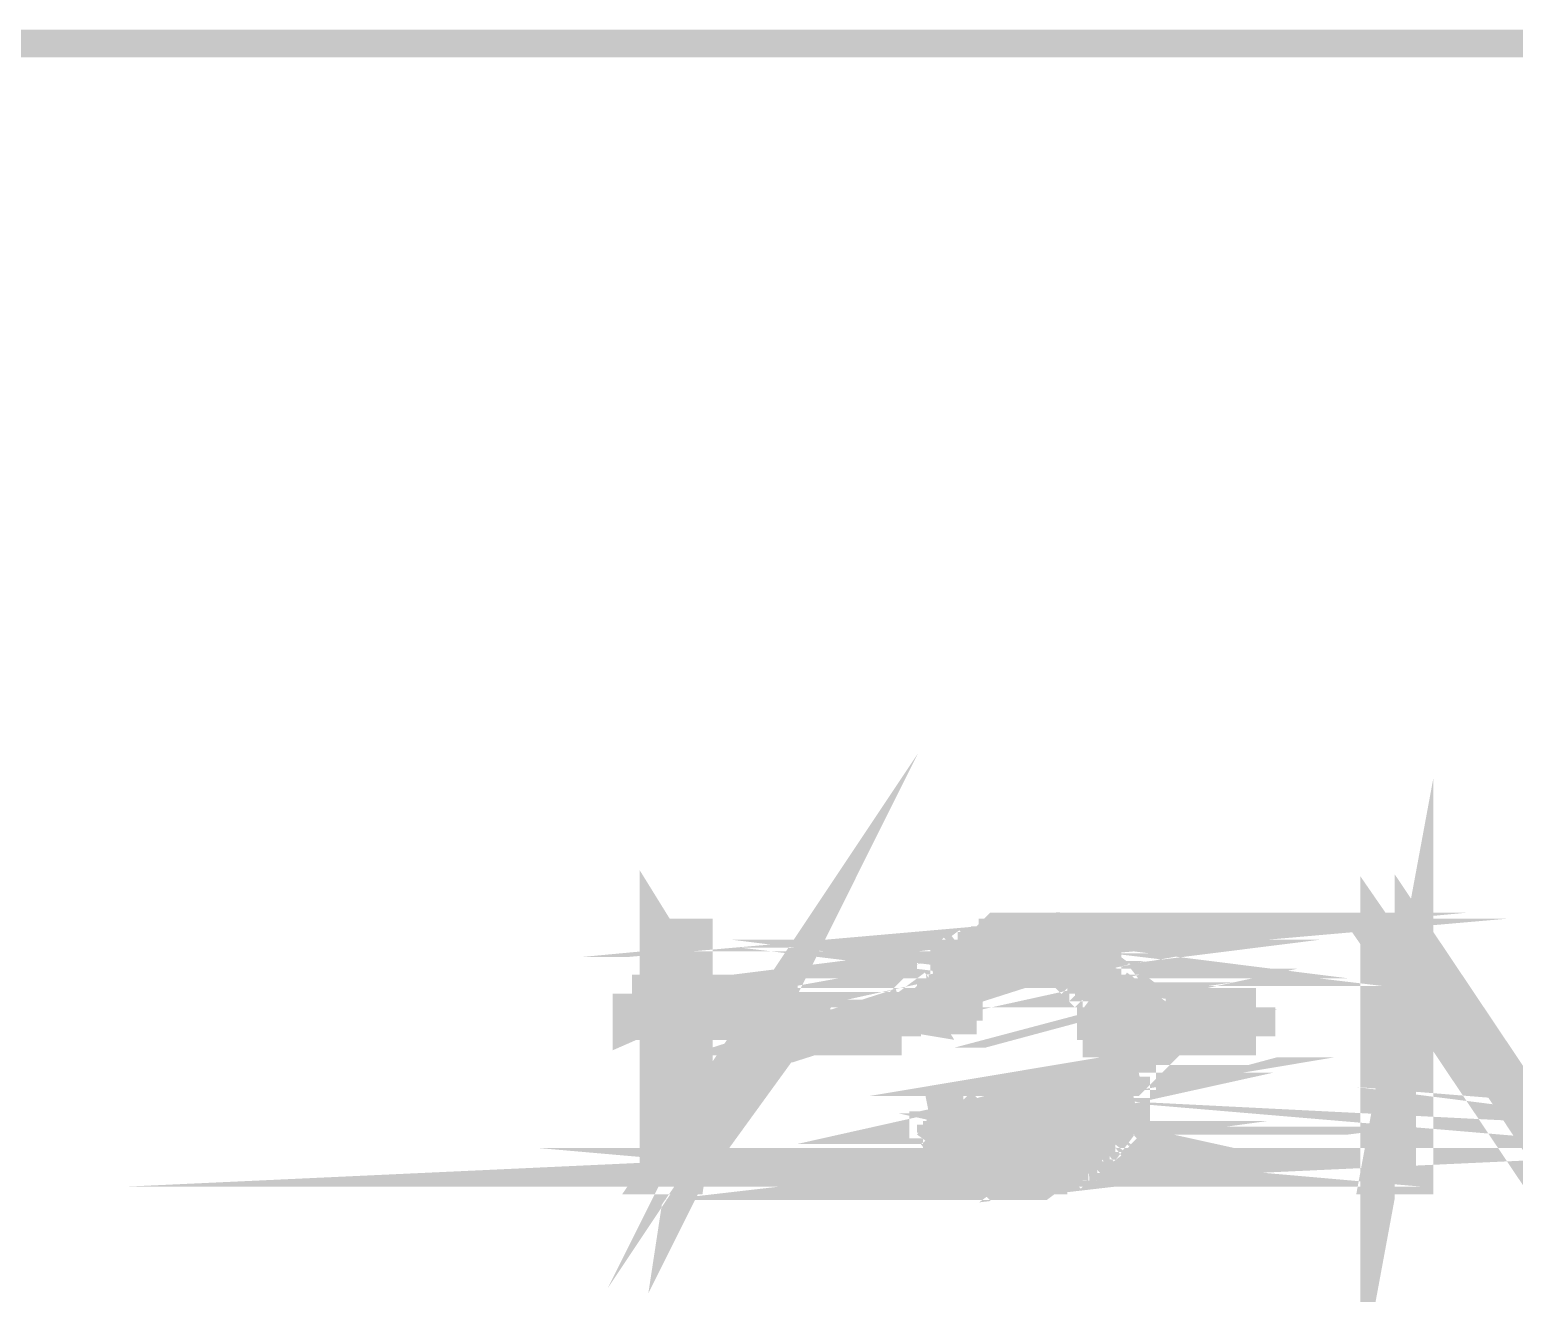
# Model space of a CAD drawing. Header units: inches. Extents: x -524 to 1067, y -71 to 1110.
# Drawn here: x 956.44 to 1006.05, y 617.95 to 660.16 of the extents above; entities that cross this region are included whole.
import ezdxf

# ---------------------------------------------------------------- set-up
doc = ezdxf.new("R2010")
doc.units = ezdxf.units.IN
doc.header["$MEASUREMENT"] = 0
doc.layers.add('H', color=7, linetype='Continuous')
doc.layers.add('P', color=7, linetype='Continuous')

msp = doc.modelspace()

# ---------------------------------------------------------------- hatches: boundary and pattern name
at = {"layer": 'H', "linetype": 'Continuous'}
for points in [[(977.4697489186924, 627.8919792448861), (977.4697489186924, 629.7606962434966), (978.6267475291602, 629.7606962434966), (978.6267475291602, 627.8919792448861), (977.4697489186924, 627.8919792448861)], [(987.7075441942832, 629.3117661832836), (987.8973357644543, 629.5672548354373), (988.1564742544961, 629.5672548354373), (991.1821898635744, 629.7606962434966), (991.3756312716334, 629.5672548354373), (991.8902584138291, 629.5672548354373), (991.8902584138291, 629.3117661832836), (992.0836998218883, 629.1183247752243), (987.4484057042414, 629.3117661832836), (987.7075441942832, 629.3117661832836)], [(988.6054043147092, 629.7606962434966), (988.864542804751, 630.0198347335383), (990.6675627213788, 630.0198347335383), (990.9230513735326, 629.7606962434966), (991.1821898635744, 629.7606962434966), (988.1564742544961, 629.5672548354373), (988.1564742544961, 629.7606962434966), (988.6054043147092, 629.7606962434966)], [(1002.770425157692, 621.906245108712), (1001.613426547224, 621.906245108712), (1001.613426547224, 629.7606962434966), (1002.770425157692, 629.7606962434966), (1002.770425157692, 621.906245108712)], [(1006.891092133144, 623.515823617281), (1006.891092133144, 621.906245108712), (1002.770425157692, 628.1511177349279), (1002.770425157692, 629.7606962434966), (1006.891092133144, 623.515823617281)], [(986.7403371539863, 628.6000477951409), (986.999475644028, 628.8591862851825), (987.2549642961822, 628.8591862851825), (989.05798421281, 629.1183247752243), (988.864542804751, 628.8591862851825), (988.4156127445378, 628.8591862851825), (986.7403371539863, 628.6000477951409)], [(987.2549642961822, 629.1183247752243), (987.4484057042414, 629.3117661832836), (992.0836998218883, 629.1183247752243), (987.2549642961822, 629.1183247752243)], [(987.2549642961822, 628.8591862851825), (987.2549642961822, 629.1183247752243), (989.05798421281, 629.1183247752243), (987.2549642961822, 628.8591862851825)], [(992.5326298821012, 628.6000477951409), (990.9230513735326, 628.8591862851825), (990.6675627213788, 628.8591862851825), (990.4741213133195, 629.1183247752243), (992.3428383119301, 628.8591862851825), (992.5326298821012, 628.6000477951409)], [(992.3428383119301, 628.8591862851825), (990.4741213133195, 629.1183247752243), (992.3428383119301, 629.1183247752243), (992.3428383119301, 628.8591862851825)], [(986.7403371539863, 628.1511177349279), (986.7403371539863, 628.4102562249697), (988.1564742544961, 628.6000477951409), (988.1564742544961, 628.4102562249697), (987.8973357644543, 628.4102562249697), (987.8973357644543, 628.1511177349279), (987.7075441942832, 627.8919792448861), (987.7075441942832, 627.7021876747147), (987.4484057042414, 627.4430491846731), (987.4484057042414, 627.2496077766139), (986.2877572558853, 627.2496077766139), (986.2877572558853, 627.4430491846731), (986.5468957459275, 627.7021876747147), (986.5468957459275, 627.8919792448861), (986.7403371539863, 628.1511177349279)], [(986.7403371539863, 628.4102562249697), (986.7403371539863, 628.6000477951409), (988.4156127445378, 628.8591862851825), (988.4156127445378, 628.6000477951409), (988.1564742544961, 628.6000477951409), (986.7403371539863, 628.4102562249697)], [(991.1821898635744, 628.6000477951409), (990.9230513735326, 628.8591862851825), (992.5326298821012, 628.6000477951409), (991.1821898635744, 628.6000477951409)], [(991.3756312716334, 628.4102562249697), (991.1821898635744, 628.6000477951409), (992.5326298821012, 628.6000477951409), (992.791768372143, 628.4102562249697), (992.791768372143, 628.1511177349279), (991.6347697616752, 628.4102562249697), (991.3756312716334, 628.4102562249697)], [(991.8902584138291, 627.8919792448861), (991.6347697616752, 628.1511177349279), (991.6347697616752, 628.4102562249697), (992.791768372143, 628.1511177349279), (993.0509068621848, 627.8919792448861), (991.8902584138291, 627.7021876747147), (991.8902584138291, 627.8919792448861)], [(976.5682389603785, 626.9941191244601), (982.1050430363393, 627.8919792448861), (982.1050430363393, 626.9941191244601), (976.5682389603785, 626.9941191244601)], [(976.5682389603785, 626.9941191244601), (978.6267475291602, 627.8919792448861), (982.1050430363393, 627.8919792448861), (976.5682389603785, 626.9941191244601)], [(976.5682389603785, 626.9941191244601), (976.5682389603785, 627.8919792448861), (978.6267475291602, 627.8919792448861), (976.5682389603785, 626.9941191244601)], [(992.0836998218883, 627.4430491846731), (991.8902584138291, 627.7021876747147), (993.0509068621848, 627.8919792448861), (993.0509068621848, 627.7021876747147), (993.2406984323561, 627.4430491846731), (992.0836998218883, 627.4430491846731)], [(982.6196701785352, 626.541539226359), (982.6196701785352, 627.4430491846731), (985.5796887056308, 627.4430491846731), (985.5796887056308, 626.541539226359), (982.6196701785352, 626.541539226359)], [(987.4484057042414, 626.9941191244601), (986.2877572558853, 627.2496077766139), (987.4484057042414, 627.2496077766139), (987.4484057042414, 626.9941191244601)], [(992.0836998218883, 626.9941191244601), (992.0836998218883, 627.4430491846731), (993.2406984323561, 627.4430491846731), (993.2406984323561, 626.7349806344183), (993.4998369223979, 626.541539226359), (993.4998369223979, 626.092609166146), (992.3428383119301, 625.8334706761044), (992.3428383119301, 626.7349806344183), (992.0836998218883, 626.9941191244601)], [(994.4013468807118, 626.541539226359), (994.4013468807118, 627.4430491846731), (997.4270624897904, 627.4430491846731), (997.4270624897904, 626.541539226359), (994.4013468807118, 626.541539226359)], [(977.4697489186924, 621.906245108712), (978.6267475291602, 623.515823617281), (980.9443945879837, 626.9941191244601), (978.4369559589888, 621.906245108712), (977.4697489186924, 621.906245108712)], [(978.6267475291602, 623.515823617281), (977.4697489186924, 621.906245108712), (977.4697489186924, 626.9941191244601), (978.6267475291602, 626.9941191244601), (978.6267475291602, 623.515823617281)], [(978.4369559589888, 621.906245108712), (980.9443945879837, 626.9941191244601), (982.1050430363393, 626.9941191244601), (978.4369559589888, 621.906245108712)], [(993.4998369223979, 625.5743321860626), (992.3428383119301, 625.8334706761044), (993.4998369223979, 626.092609166146), (993.4998369223979, 625.5743321860626)], [(992.3428383119301, 624.9319607177903), (992.3428383119301, 625.8334706761044), (993.4998369223979, 625.5743321860626), (993.4998369223979, 625.3845406158912), (993.2406984323561, 625.1254021258496), (993.2406984323561, 624.2238921675355), (993.0509068621848, 623.9647536774937), (993.0509068621848, 623.515823617281), (991.6347697616752, 623.515823617281), (991.8902584138291, 623.7749621073225), (991.8902584138291, 623.9647536774937), (992.0836998218883, 623.9647536774937), (992.0836998218883, 624.6764720656365), (992.3428383119301, 624.9319607177903)], [(987.7075441942832, 623.7749621073225), (986.5468957459275, 623.9647536774937), (987.4484057042414, 624.2238921675355), (987.7075441942832, 623.9647536774937), (987.7075441942832, 623.7749621073225)], [(986.7403371539863, 623.3223822092216), (986.7403371539863, 623.515823617281), (986.5468957459275, 623.7749621073225), (986.5468957459275, 623.9647536774937), (987.7075441942832, 623.7749621073225), (987.7075441942832, 623.515823617281), (987.8973357644543, 623.515823617281), (988.1564742544961, 623.3223822092216), (986.999475644028, 623.0668935570677), (986.7403371539863, 623.3223822092216)], [(986.999475644028, 622.8077550670259), (986.999475644028, 623.0668935570677), (988.1564742544961, 623.3223822092216), (988.1564742544961, 623.0668935570677), (988.4156127445378, 623.0668935570677), (988.4156127445378, 622.8077550670259), (986.999475644028, 622.8077550670259)], [(990.9230513735326, 622.8077550670259), (991.3756312716334, 623.3223822092216), (992.5326298821012, 623.0668935570677), (992.3428383119301, 622.8077550670259), (990.9230513735326, 622.8077550670259)], [(992.5326298821012, 623.0668935570677), (991.3756312716334, 623.3223822092216), (991.6347697616752, 623.3223822092216), (991.6347697616752, 623.515823617281), (993.0509068621848, 623.515823617281), (992.5326298821012, 623.0668935570677)], [(987.2549642961822, 622.6143136589666), (988.864542804751, 622.8077550670259), (989.05798421281, 622.6143136589666), (987.2549642961822, 622.6143136589666)], [(987.2549642961822, 622.6143136589666), (987.2549642961822, 622.8077550670259), (988.864542804751, 622.8077550670259), (987.2549642961822, 622.6143136589666)], [(987.4484057042414, 622.358825006813), (987.2549642961822, 622.6143136589666), (992.0836998218883, 622.6143136589666), (991.6347697616752, 622.0996865167713), (987.7075441942832, 622.0996865167713), (987.7075441942832, 622.358825006813), (987.4484057042414, 622.358825006813)], [(990.2149828232778, 622.6143136589666), (990.4741213133195, 622.8077550670259), (992.3428383119301, 622.8077550670259), (992.0836998218883, 622.6143136589666), (990.2149828232778, 622.6143136589666)], [(988.864542804751, 621.6471066186703), (988.6054043147092, 621.906245108712), (988.4156127445378, 621.906245108712), (988.1564742544961, 622.0996865167713), (991.3756312716334, 622.0996865167713), (991.1821898635744, 621.906245108712), (990.4741213133195, 621.906245108712), (990.2149828232778, 621.6471066186703), (988.864542804751, 621.6471066186703)]]:
    msp.add_hatch(color=256, dxfattribs=at).paths.add_polyline_path(points)

# ---------------------------------------------------------------- linework, layer by layer
at = {"layer": 'P'}
for points, const_width in [([(1045.838512235043, 659.6966666001433), (322.0245613318464, 659.6966666001433)], 0.927058823529412), ([(1002.704728075709, 621.906245108712), (1001.547729465242, 621.906245108712), (1002.704728075709, 628.151117734928), (1002.704728075709, 621.906245108712)], 1.288392774432608), ([(978.6267475291602, 627.9576763268688), (977.4697489186924, 629.8263933254791), (977.4697489186924, 627.9576763268688)], 1.288392774432608), ([(1001.547729465242, 621.906245108712), (1002.704728075709, 628.151117734928), (1001.547729465242, 629.8263933254791), (1001.547729465242, 621.906245108712)], 1.288392774432608), ([(1002.704728075709, 628.151117734928), (1002.704728075709, 629.8263933254791), (1006.891092133144, 623.5815206992634)], 1.288392774432608), ([(990.6675627213788, 630.0198347335386), (988.6054043147092, 629.8263933254791), (990.9230513735326, 629.8263933254791), (990.6675627213788, 630.0198347335386)], 1.288392774432608), ([(988.7988457227684, 630.0198347335386), (990.6675627213788, 630.0198347335386), (988.6054043147092, 629.8263933254791), (988.7988457227684, 630.0198347335386)], 1.288392774432608), ([(989.05798421281, 630.0198347335386), (990.4741213133195, 630.0198347335386), (988.7988457227684, 630.0198347335386), (989.05798421281, 630.0198347335386)], 1.288392774432608), ([(990.4741213133195, 630.0198347335386), (988.7988457227684, 630.0198347335386), (990.6675627213788, 630.0198347335386), (990.4741213133195, 630.0198347335386)], 1.288392774432608), ([(989.2514256208697, 630.0198347335386), (990.2149828232778, 630.0198347335386), (989.05798421281, 630.0198347335386), (989.2514256208697, 630.0198347335386)], 1.288392774432608), ([(990.2149828232778, 630.0198347335386), (989.05798421281, 630.0198347335386)], 1.288392774432608), ([(989.05798421281, 630.0198347335386), (990.4741213133195, 630.0198347335386), (990.2149828232778, 630.0198347335386)], 1.288392774432608), ([(989.5069142730231, 630.0198347335386), (989.9594941711241, 630.0198347335386), (989.5069142730231, 630.0198347335386), (989.9594941711241, 630.0198347335386), (989.2514256208697, 630.0198347335386)], 1.288392774432608), ([(989.2514256208697, 630.0198347335386), (989.5069142730231, 630.0198347335386)], 1.288392774432608), ([(989.9594941711241, 630.0198347335386), (989.2514256208697, 630.0198347335386)], 1.288392774432608), ([(989.2514256208697, 630.0198347335386), (990.2149828232778, 630.0198347335386)], 1.288392774432608), ([(990.2149828232778, 630.0198347335386), (989.9594941711241, 630.0198347335386)], 1.288392774432608), ([(988.1564742544961, 629.8263933254791), (991.1164927815919, 629.8263933254791), (988.1564742544961, 629.5672548354373)], 1.288392774432608), ([(978.6267475291602, 627.9576763268688), (977.4697489186924, 629.8263933254791)], 1.288392774432608), ([(977.4697489186924, 629.8263933254791), (978.6267475291602, 629.8263933254791), (978.6267475291602, 627.9576763268688)], 1.288392774432608), ([(991.8245613318466, 629.5672548354373), (987.6418471123006, 629.3738134273781)], 1.288392774432608), ([(987.6418471123006, 629.3738134273781), (987.8973357644543, 629.5672548354373)], 1.288392774432608), ([(991.8245613318466, 629.5672548354373), (987.6418471123006, 629.3738134273781)], 1.288392774432608), ([(987.6418471123006, 629.3738134273781), (991.8245613318466, 629.3738134273781), (991.8245613318466, 629.5672548354373)], 1.288392774432608), ([(988.1564742544961, 629.5672548354373), (991.6347697616752, 629.5672548354373), (987.8973357644543, 629.5672548354373), (988.1564742544961, 629.5672548354373)], 1.288392774432608), ([(991.6347697616752, 629.5672548354373), (987.8973357644543, 629.5672548354373), (991.8245613318466, 629.5672548354373), (991.6347697616752, 629.5672548354373)], 1.288392774432608), ([(987.8973357644543, 629.5672548354373), (991.8245613318466, 629.5672548354373)], 1.288392774432608), ([(991.1164927815919, 629.8263933254791), (991.3756312716334, 629.5672548354373), (988.1564742544961, 629.5672548354373)], 1.288392774432608), ([(988.1564742544961, 629.5672548354373), (991.1164927815919, 629.8263933254791)], 1.288392774432608), ([(990.9230513735326, 629.8263933254791), (988.1564742544961, 629.8263933254791)], 1.288392774432608), ([(988.1564742544961, 629.8263933254791), (988.3499156625553, 629.8263933254791)], 1.288392774432608), ([(990.9230513735326, 629.8263933254791), (988.1564742544961, 629.8263933254791), (991.1164927815919, 629.8263933254791)], 1.288392774432608), ([(988.1564742544961, 629.5672548354373), (988.1564742544961, 629.8263933254791)], 1.288392774432608), ([(991.3756312716334, 629.5672548354373), (988.1564742544961, 629.5672548354373), (991.6347697616752, 629.5672548354373)], 1.288392774432608), ([(988.6054043147092, 629.8263933254791), (990.9230513735326, 629.8263933254791), (988.3499156625553, 629.8263933254791), (988.6054043147092, 629.8263933254791)], 1.288392774432608), ([(990.9230513735326, 629.8263933254791), (988.3499156625553, 629.8263933254791), (990.9230513735326, 629.8263933254791), (990.9230513735326, 629.8263933254791), (988.3499156625553, 629.8263933254791)], 1.288392774432608), ([(991.1164927815919, 629.8263933254791), (990.9230513735326, 629.8263933254791)], 1.288392774432608), ([(991.6347697616752, 629.5672548354373), (991.3756312716334, 629.5672548354373)], 1.288392774432608), ([(1002.704728075709, 628.151117734928), (1001.547729465242, 629.8263933254791), (1002.704728075709, 629.8263933254791), (1002.704728075709, 628.151117734928)], 1.288392774432608), ([(987.1892672141996, 628.8591862851827), (989.2514256208697, 629.1183247752244), (989.05798421281, 629.1183247752244)], 1.288392774432608), ([(987.1892672141996, 628.8591862851827), (989.2514256208697, 629.1183247752244), (987.1892672141996, 629.1183247752244), (987.1892672141996, 628.8591862851827)], 1.288392774432608), ([(992.2771412299476, 628.8591862851827), (990.2149828232778, 629.1183247752244), (990.4741213133195, 629.1183247752244)], 1.288392774432608), ([(992.2771412299476, 628.8591862851827), (990.2149828232778, 629.1183247752244), (992.2771412299476, 629.1183247752244), (992.2771412299476, 628.8591862851827)], 1.288392774432608), ([(992.2771412299476, 628.8591862851827), (990.9230513735326, 628.8591862851827), (992.5326298821012, 628.6657448771234), (992.2771412299476, 628.8591862851827)], 1.288392774432608), ([(987.4484057042414, 629.3738134273781), (987.1892672141996, 629.1183247752244)], 1.288392774432608), ([(989.05798421281, 629.1183247752244), (988.7988457227684, 628.8591862851827), (987.1892672141996, 628.8591862851827)], 1.288392774432608), ([(987.1892672141996, 628.8591862851827), (989.05798421281, 629.1183247752244)], 1.288392774432608), ([(989.05798421281, 629.1183247752244), (987.1892672141996, 628.8591862851827)], 1.288392774432608), ([(989.2514256208697, 629.1183247752244), (987.1892672141996, 629.1183247752244), (989.5069142730231, 629.1183247752244), (989.2514256208697, 629.1183247752244)], 1.288392774432608), ([(987.1892672141996, 629.1183247752244), (989.5069142730231, 629.1183247752244), (989.7660527630649, 629.1183247752244)], 1.288392774432608), ([(989.7660527630649, 629.1183247752244), (987.1892672141996, 629.1183247752244)], 1.288392774432608), ([(989.7660527630649, 629.1183247752244), (987.1892672141996, 629.1183247752244)], 1.288392774432608), ([(987.1892672141996, 629.1183247752244), (992.0836998218883, 629.1183247752244), (989.7660527630649, 629.1183247752244)], 1.288392774432608), ([(987.1892672141996, 629.1183247752244), (992.0836998218883, 629.1183247752244)], 1.288392774432608), ([(992.0836998218883, 629.1183247752244), (987.4484057042414, 629.3738134273781)], 1.288392774432608), ([(992.0836998218883, 629.1183247752244), (987.4484057042414, 629.3738134273781)], 1.288392774432608), ([(987.4484057042414, 629.3738134273781), (987.4484057042414, 629.3738134273781)], 1.288392774432608), ([(987.4484057042414, 629.3738134273781), (992.0836998218883, 629.1183247752244)], 1.288392774432608), ([(987.6418471123006, 629.3738134273781), (991.8245613318466, 629.3738134273781), (987.4484057042414, 629.3738134273781), (987.6418471123006, 629.3738134273781)], 1.288392774432608), ([(991.8245613318466, 629.3738134273781), (987.4484057042414, 629.3738134273781)], 1.288392774432608), ([(987.4484057042414, 629.3738134273781), (992.0836998218883, 629.1183247752244)], 1.288392774432608), ([(992.2771412299476, 629.1183247752244), (989.9594941711241, 629.1183247752244), (989.7660527630649, 629.1183247752244), (992.2771412299476, 629.1183247752244)], 1.288392774432608), ([(992.0836998218883, 629.1183247752244), (989.7660527630649, 629.1183247752244), (992.2771412299476, 629.1183247752244), (992.0836998218883, 629.1183247752244)], 1.288392774432608), ([(989.7660527630649, 629.1183247752244), (992.2771412299476, 629.1183247752244), (989.7660527630649, 629.1183247752244), (989.7660527630649, 629.1183247752244)], 1.288392774432608), ([(990.2149828232778, 629.1183247752244), (992.2771412299476, 629.1183247752244), (989.9594941711241, 629.1183247752244), (990.2149828232778, 629.1183247752244)], 1.288392774432608), ([(990.4741213133195, 629.1183247752244), (990.6675627213788, 628.8591862851827), (992.2771412299476, 628.8591862851827)], 1.288392774432608), ([(992.2771412299476, 628.8591862851827), (990.4741213133195, 629.1183247752244)], 1.288392774432608), ([(990.4741213133195, 629.1183247752244), (992.2771412299476, 628.8591862851827)], 1.288392774432608), ([(992.0836998218883, 629.1183247752244), (991.8245613318466, 629.3738134273781)], 1.288392774432608), ([(987.8973357644543, 628.4102562249698), (986.7403371539863, 628.151117734928), (987.8973357644543, 628.151117734928)], 1.288392774432608), ([(986.7403371539863, 628.6657448771234), (988.1564742544961, 628.6657448771234), (986.7403371539863, 628.4102562249698), (986.7403371539863, 628.6657448771234)], 1.288392774432608), ([(986.7403371539863, 628.4102562249698), (987.8973357644543, 628.4102562249698), (986.7403371539863, 628.151117734928)], 1.288392774432608), ([(988.3499156625553, 628.8591862851827), (986.7403371539863, 628.6657448771234), (986.933778562046, 628.8591862851827)], 1.288392774432608), ([(988.3499156625553, 628.8591862851827), (986.7403371539863, 628.6657448771234), (988.3499156625553, 628.8591862851827)], 1.288392774432608), ([(988.1564742544961, 628.6657448771234), (986.7403371539863, 628.4102562249698), (988.1564742544961, 628.6657448771234)], 1.288392774432608), ([(988.3499156625553, 628.6657448771234), (986.7403371539863, 628.6657448771234)], 1.288392774432608), ([(986.7403371539863, 628.6657448771234), (988.1564742544961, 628.6657448771234), (988.3499156625553, 628.6657448771234)], 1.288392774432608), ([(988.1564742544961, 628.4102562249698), (986.7403371539863, 628.4102562249698)], 1.288392774432608), ([(986.7403371539863, 628.4102562249698), (987.8973357644543, 628.4102562249698)], 1.288392774432608), ([(986.7403371539863, 628.151117734928), (986.7403371539863, 628.4102562249698)], 1.288392774432608), ([(987.1892672141996, 628.8591862851827), (988.6054043147092, 628.8591862851827), (986.933778562046, 628.8591862851827)], 1.288392774432608), ([(986.933778562046, 628.8591862851827), (987.1892672141996, 628.8591862851827)], 1.288392774432608), ([(988.6054043147092, 628.8591862851827), (986.933778562046, 628.8591862851827), (988.3499156625553, 628.8591862851827), (988.6054043147092, 628.8591862851827)], 1.288392774432608), ([(986.933778562046, 628.8591862851827), (988.3499156625553, 628.8591862851827)], 1.288392774432608), ([(988.7988457227684, 628.8591862851827), (987.1892672141996, 628.8591862851827), (988.6054043147092, 628.8591862851827), (988.7988457227684, 628.8591862851827)], 1.288392774432608), ([(987.8973357644543, 628.4102562249698), (988.1564742544961, 628.4102562249698)], 1.288392774432608), ([(987.8973357644543, 628.151117734928), (987.8973357644543, 628.4102562249698)], 1.288392774432608), ([(990.6675627213788, 628.8591862851827), (992.2771412299476, 628.8591862851827)], 1.288392774432608), ([(990.9230513735326, 628.8591862851827), (990.6675627213788, 628.8591862851827)], 1.288392774432608), ([(990.9230513735326, 628.8591862851827), (991.1164927815919, 628.6657448771234)], 1.288392774432608), ([(992.5326298821012, 628.6657448771234), (990.9230513735326, 628.8591862851827)], 1.288392774432608), ([(992.2771412299476, 628.8591862851827), (990.9230513735326, 628.8591862851827)], 1.288392774432608), ([(991.1164927815919, 628.6657448771234), (992.5326298821012, 628.6657448771234), (991.1164927815919, 628.6657448771234), (992.5326298821012, 628.6657448771234)], 1.288392774432608), ([(991.3756312716334, 628.4102562249698), (991.1164927815919, 628.6657448771234)], 1.288392774432608), ([(991.1164927815919, 628.6657448771234), (992.5326298821012, 628.6657448771234)], 1.288392774432608), ([(991.1164927815919, 628.6657448771234), (992.5326298821012, 628.6657448771234), (992.5326298821012, 628.6657448771234), (991.1164927815919, 628.6657448771234)], 1.288392774432608), ([(992.5326298821012, 628.6657448771234), (991.3756312716334, 628.4102562249698)], 1.288392774432608), ([(992.5326298821012, 628.6657448771234), (991.3756312716334, 628.4102562249698)], 1.288392774432608), ([(991.3756312716334, 628.4102562249698), (992.7260712901609, 628.4102562249698), (992.5326298821012, 628.6657448771234)], 1.288392774432608), ([(991.3756312716334, 628.4102562249698), (992.7260712901609, 628.4102562249698), (991.6347697616752, 628.4102562249698)], 1.288392774432608), ([(991.6347697616752, 628.4102562249698), (991.3756312716334, 628.4102562249698)], 1.288392774432608), ([(991.6347697616752, 628.4102562249698), (992.7260712901609, 628.151117734928), (991.6347697616752, 628.4102562249698)], 1.288392774432608), ([(992.7260712901609, 628.4102562249698), (991.6347697616752, 628.4102562249698)], 1.288392774432608), ([(991.6347697616752, 628.4102562249698), (992.7260712901609, 628.151117734928)], 1.288392774432608), ([(992.7260712901609, 628.151117734928), (992.7260712901609, 628.4102562249698)], 1.288392774432608), ([(982.1050430363393, 627.9576763268688), (982.1050430363393, 627.0561663685546), (976.5682389603785, 627.0561663685546)], 1.288392774432608), ([(976.5682389603785, 627.0561663685546), (982.1050430363393, 627.9576763268688)], 1.288392774432608), ([(982.1050430363393, 627.9576763268688), (976.5682389603785, 627.0561663685546)], 1.288392774432608), ([(976.5682389603785, 627.0561663685546), (978.6267475291602, 627.9576763268688)], 1.288392774432608), ([(976.5682389603785, 627.9576763268688), (978.6267475291602, 627.9576763268688)], 1.288392774432608), ([(978.6267475291602, 627.9576763268688), (976.5682389603785, 627.0561663685546), (976.5682389603785, 627.9576763268688)], 1.288392774432608), ([(976.5682389603785, 627.9576763268688), (977.4697489186924, 627.9576763268688), (976.5682389603785, 627.9576763268688), (976.5682389603785, 627.9576763268688), (977.4697489186924, 627.9576763268688)], 1.288392774432608), ([(976.5682389603785, 627.9576763268688), (978.6267475291602, 627.9576763268688), (977.4697489186924, 627.9576763268688)], 1.288392774432608), ([(977.4697489186924, 627.9576763268688), (978.6267475291602, 627.9576763268688)], 1.288392774432608), ([(982.1050430363393, 627.9576763268688), (978.6267475291602, 627.9576763268688), (982.1050430363393, 627.9576763268688), (982.1050430363393, 627.9576763268688), (978.6267475291602, 627.9576763268688)], 1.288392774432608), ([(986.481198663945, 627.9576763268688), (987.6418471123006, 627.9576763268688), (986.481198663945, 627.7021876747149)], 1.288392774432608), ([(987.8973357644543, 628.151117734928), (986.481198663945, 627.9576763268688), (986.7403371539863, 628.151117734928)], 1.288392774432608), ([(987.8973357644543, 628.151117734928), (986.481198663945, 627.9576763268688)], 1.288392774432608), ([(986.481198663945, 627.9576763268688), (987.6418471123006, 627.9576763268688)], 1.288392774432608), ([(986.481198663945, 627.7021876747149), (986.481198663945, 627.9576763268688)], 1.288392774432608), ([(987.6418471123006, 627.9576763268688), (986.481198663945, 627.7021876747149)], 1.288392774432608), ([(986.481198663945, 627.7021876747149), (987.6418471123006, 627.7021876747149), (987.6418471123006, 627.9576763268688)], 1.288392774432608), ([(986.7403371539863, 628.151117734928), (987.8973357644543, 628.151117734928)], 1.288392774432608), ([(991.6347697616752, 628.151117734928), (992.7260712901609, 628.151117734928), (991.8245613318466, 627.9576763268688)], 1.288392774432608), ([(987.6418471123006, 627.9576763268688), (987.8973357644543, 628.151117734928)], 1.288392774432608), ([(991.8245613318466, 627.9576763268688), (991.6347697616752, 628.151117734928)], 1.288392774432608), ([(991.8245613318466, 627.9576763268688), (992.9852097802022, 627.9576763268688), (992.7260712901609, 628.151117734928)], 1.288392774432608), ([(992.7260712901609, 628.151117734928), (991.8245613318466, 627.9576763268688)], 1.288392774432608), ([(992.9852097802022, 627.9576763268688), (991.8245613318466, 627.7021876747149), (992.9852097802022, 627.9576763268688), (991.8245613318466, 627.7021876747149)], 1.288392774432608), ([(991.8245613318466, 627.7021876747149), (992.9852097802022, 627.7021876747149), (992.9852097802022, 627.9576763268688)], 1.288392774432608), ([(991.8245613318466, 627.9576763268688), (992.9852097802022, 627.9576763268688)], 1.288392774432608), ([(992.9852097802022, 627.9576763268688), (991.8245613318466, 627.7021876747149)], 1.288392774432608), ([(991.8245613318466, 627.7021876747149), (991.8245613318466, 627.9576763268688)], 1.288392774432608), ([(1006.891092133144, 623.5815206992634), (1002.704728075709, 628.151117734928)], 1.288392774432608), ([(1002.704728075709, 628.151117734928), (1006.891092133144, 621.906245108712)], 1.288392774432608), ([(1006.891092133144, 623.5815206992634), (1002.704728075709, 628.151117734928)], 1.288392774432608), ([(987.6418471123006, 627.7021876747149), (986.2877572558853, 627.5087462666554), (987.4484057042414, 627.5087462666554)], 1.288392774432608), ([(985.5796887056308, 627.5087462666554), (982.5539730965527, 626.5415392263592), (985.5796887056308, 626.5415392263592)], 1.288392774432608), ([(986.481198663945, 627.7021876747149), (987.6418471123006, 627.7021876747149), (986.2877572558853, 627.5087462666554), (986.481198663945, 627.7021876747149)], 1.288392774432608), ([(985.5796887056308, 627.5087462666554), (982.5539730965527, 626.5415392263592), (982.5539730965527, 627.5087462666554), (985.5796887056308, 627.5087462666554)], 1.288392774432608), ([(985.5796887056308, 627.5087462666554), (985.5796887056308, 626.5415392263592), (985.5796887056308, 627.5087462666554), (985.5796887056308, 627.5087462666554), (985.5796887056308, 626.5415392263592)], 1.288392774432608), ([(986.2877572558853, 627.5087462666554), (987.4484057042414, 627.5087462666554)], 1.288392774432608), ([(987.4484057042414, 627.5087462666554), (986.2877572558853, 627.2496077766139)], 1.288392774432608), ([(986.2877572558853, 627.2496077766139), (986.2877572558853, 627.5087462666554)], 1.288392774432608), ([(987.4484057042414, 627.5087462666554), (986.2877572558853, 627.2496077766139)], 1.288392774432608), ([(986.2877572558853, 627.2496077766139), (987.4484057042414, 627.2496077766139), (987.4484057042414, 627.5087462666554)], 1.288392774432608), ([(987.4484057042414, 627.5087462666554), (987.6418471123006, 627.7021876747149)], 1.288392774432608), ([(991.8245613318466, 627.7021876747149), (992.9852097802022, 627.7021876747149)], 1.288392774432608), ([(992.0836998218883, 627.5087462666554), (991.8245613318466, 627.7021876747149)], 1.288392774432608), ([(992.0836998218883, 627.5087462666554), (993.2406984323561, 627.5087462666554), (992.9852097802022, 627.7021876747149)], 1.288392774432608), ([(992.9852097802022, 627.7021876747149), (992.0836998218883, 627.5087462666554)], 1.288392774432608), ([(992.9852097802022, 627.7021876747149), (992.0836998218883, 627.5087462666554)], 1.288392774432608), ([(992.0836998218883, 627.5087462666554), (993.2406984323561, 627.5087462666554), (992.0836998218883, 627.5087462666554), (993.2406984323561, 627.5087462666554)], 1.288392774432608), ([(993.2406984323561, 627.5087462666554), (992.0836998218883, 627.2496077766139)], 1.288392774432608), ([(992.0836998218883, 627.2496077766139), (992.0836998218883, 627.5087462666554)], 1.288392774432608), ([(993.2406984323561, 627.5087462666554), (992.0836998218883, 627.2496077766139)], 1.288392774432608), ([(992.0836998218883, 627.2496077766139), (993.2406984323561, 627.2496077766139), (993.2406984323561, 627.5087462666554)], 1.288392774432608), ([(997.4270624897904, 627.5087462666554), (994.4013468807118, 626.5415392263592)], 1.288392774432608), ([(997.4270624897904, 627.5087462666554), (994.4013468807118, 626.5415392263592), (994.4013468807118, 627.5087462666554)], 1.288392774432608), ([(994.4013468807118, 627.5087462666554), (997.4270624897904, 627.5087462666554)], 1.288392774432608), ([(997.4270624897904, 627.5087462666554), (997.4270624897904, 626.5415392263592), (997.4270624897904, 627.5087462666554), (997.4270624897904, 627.5087462666554), (997.4270624897904, 626.5415392263592)], 1.288392774432608), ([(976.5682389603785, 627.0561663685546), (980.9443945879837, 627.0561663685546), (982.1050430363393, 627.0561663685546)], 1.288392774432608), ([(982.1050430363393, 627.0561663685546), (976.5682389603785, 627.0561663685546)], 1.288392774432608), ([(978.6267475291602, 627.0561663685546), (977.4697489186924, 627.0561663685546)], 1.288392774432608), ([(977.4697489186924, 627.0561663685546), (978.6267475291602, 623.5815206992634)], 1.288392774432608), ([(977.4697489186924, 627.0561663685546), (978.6267475291602, 623.5815206992634)], 1.288392774432608), ([(977.4697489186924, 621.906245108712), (977.4697489186924, 627.0561663685546)], 1.288392774432608), ([(980.9443945879837, 627.0561663685546), (978.6267475291602, 623.5815206992634), (978.3712588770068, 621.906245108712), (980.9443945879837, 627.0561663685546)], 1.288392774432608), ([(980.9443945879837, 627.0561663685546), (982.1050430363393, 627.0561663685546), (978.3712588770068, 621.906245108712)], 1.288392774432608), ([(978.3712588770068, 621.906245108712), (980.9443945879837, 627.0561663685546)], 1.288392774432608), ([(978.6267475291602, 623.5815206992634), (978.6267475291602, 627.0561663685546)], 1.288392774432608), ([(987.4484057042414, 627.2496077766139), (986.2877572558853, 627.2496077766139), (987.4484057042414, 627.2496077766139)], 1.288392774432608), ([(987.4484057042414, 627.0561663685546), (986.2877572558853, 627.2496077766139), (987.4484057042414, 627.0561663685546)], 1.288392774432608), ([(987.4484057042414, 627.0561663685546), (987.4484057042414, 627.0561663685546)], 1.288392774432608), ([(993.2406984323561, 627.0561663685546), (992.2771412299476, 626.800677716401), (993.2406984323561, 626.800677716401), (993.2406984323561, 627.0561663685546)], 1.288392774432608), ([(992.0836998218883, 627.2496077766139), (993.2406984323561, 627.2496077766139), (992.0836998218883, 627.2496077766139), (992.0836998218883, 627.2496077766139), (993.2406984323561, 627.2496077766139)], 1.288392774432608), ([(992.0836998218883, 627.2496077766139), (993.2406984323561, 627.0561663685546)], 1.288392774432608), ([(992.0836998218883, 627.2496077766139), (993.2406984323561, 627.0561663685546)], 1.288392774432608), ([(993.2406984323561, 627.0561663685546), (992.0836998218883, 627.0561663685546), (992.0836998218883, 627.2496077766139)], 1.288392774432608), ([(993.2406984323561, 627.0561663685546), (992.0836998218883, 627.0561663685546), (993.2406984323561, 627.0561663685546), (993.2406984323561, 627.0561663685546), (992.0836998218883, 627.0561663685546)], 1.288392774432608), ([(992.2771412299476, 626.800677716401), (992.0836998218883, 627.0561663685546)], 1.288392774432608), ([(993.2406984323561, 627.0561663685546), (992.2771412299476, 626.800677716401)], 1.288392774432608), ([(993.2406984323561, 627.0561663685546), (993.2406984323561, 627.2496077766139)], 1.288392774432608), ([(992.2771412299476, 626.800677716401), (993.2406984323561, 626.800677716401), (992.2771412299476, 626.5415392263592)], 1.288392774432608), ([(992.2771412299476, 626.5415392263592), (992.2771412299476, 626.800677716401)], 1.288392774432608), ([(993.2406984323561, 626.800677716401), (992.2771412299476, 626.5415392263592)], 1.288392774432608), ([(992.2771412299476, 626.5415392263592), (993.4341398404156, 626.5415392263592)], 1.288392774432608), ([(992.2771412299476, 626.5415392263592), (993.4341398404156, 626.5415392263592)], 1.288392774432608), ([(993.4341398404156, 626.5415392263592), (992.2771412299476, 626.3480978183)], 1.288392774432608), ([(992.2771412299476, 626.3480978183), (992.2771412299476, 626.5415392263592)], 1.288392774432608), ([(993.4341398404156, 626.5415392263592), (992.2771412299476, 626.3480978183)], 1.288392774432608), ([(992.2771412299476, 626.3480978183), (993.4341398404156, 626.3480978183), (993.4341398404156, 626.5415392263592)], 1.288392774432608), ([(993.4341398404156, 626.5415392263592), (993.2406984323561, 626.800677716401)], 1.288392774432608), ([(994.4013468807118, 626.5415392263592), (997.4270624897904, 626.5415392263592)], 1.288392774432608), ([(992.2771412299476, 626.3480978183), (993.4341398404156, 626.3480978183)], 1.288392774432608), ([(993.4341398404156, 626.3480978183), (992.2771412299476, 626.0926091661461)], 1.288392774432608), ([(992.2771412299476, 626.0926091661461), (992.2771412299476, 626.3480978183)], 1.288392774432608), ([(993.4341398404156, 626.3480978183), (992.2771412299476, 626.0926091661461)], 1.288392774432608), ([(992.2771412299476, 626.0926091661461), (993.4341398404156, 626.0926091661461), (993.4341398404156, 626.3480978183)], 1.288392774432608), ([(993.4341398404156, 626.0926091661461), (992.2771412299476, 625.8334706761045), (993.4341398404156, 626.0926091661461)], 1.288392774432608), ([(992.2771412299476, 626.0926091661461), (993.4341398404156, 626.0926091661461)], 1.288392774432608), ([(993.4341398404156, 626.0926091661461), (992.2771412299476, 625.8334706761045)], 1.288392774432608), ([(992.2771412299476, 625.8334706761045), (992.2771412299476, 626.0926091661461)], 1.288392774432608), ([(992.2771412299476, 625.8334706761045), (993.4341398404156, 625.6400292680453), (992.2771412299476, 625.8334706761045)], 1.288392774432608), ([(993.4341398404156, 625.8334706761045), (992.2771412299476, 625.8334706761045)], 1.288392774432608), ([(992.2771412299476, 625.8334706761045), (993.4341398404156, 625.6400292680453)], 1.288392774432608), ([(992.2771412299476, 625.8334706761045), (993.4341398404156, 625.6400292680453), (992.2771412299476, 625.8334706761045)], 1.288392774432608), ([(992.2771412299476, 625.8334706761045), (992.2771412299476, 625.8334706761045)], 1.288392774432608), ([(992.2771412299476, 625.6400292680453), (993.4341398404156, 625.6400292680453)], 1.288392774432608), ([(993.4341398404156, 625.6400292680453), (992.2771412299476, 625.3845406158912)], 1.288392774432608), ([(992.2771412299476, 625.3845406158912), (992.2771412299476, 625.6400292680453)], 1.288392774432608), ([(993.4341398404156, 625.6400292680453), (992.2771412299476, 625.3845406158912)], 1.288392774432608), ([(992.2771412299476, 625.3845406158912), (993.4341398404156, 625.3845406158912), (993.4341398404156, 625.6400292680453)], 1.288392774432608), ([(993.4341398404156, 625.6400292680453), (993.4341398404156, 625.8334706761045)], 1.288392774432608), ([(993.4341398404156, 625.3845406158912), (992.2771412299476, 625.1910992078319), (993.2406984323561, 625.1910992078319), (993.4341398404156, 625.3845406158912)], 1.288392774432608), ([(993.2406984323561, 625.1910992078319), (992.2771412299476, 624.9319607177904), (993.2406984323561, 624.9319607177904)], 1.288392774432608), ([(992.2771412299476, 625.1910992078319), (993.2406984323561, 625.1910992078319), (992.2771412299476, 624.9319607177904)], 1.288392774432608), ([(993.2406984323561, 624.9319607177904), (992.0836998218883, 624.6764720656367), (992.2771412299476, 624.9319607177904)], 1.288392774432608), ([(992.2771412299476, 625.3845406158912), (993.4341398404156, 625.3845406158912)], 1.288392774432608), ([(993.4341398404156, 625.3845406158912), (992.2771412299476, 625.1910992078319)], 1.288392774432608), ([(992.2771412299476, 625.1910992078319), (992.2771412299476, 625.3845406158912)], 1.288392774432608), ([(992.2771412299476, 624.9319607177904), (992.2771412299476, 625.1910992078319)], 1.288392774432608), ([(993.2406984323561, 624.9319607177904), (993.2406984323561, 625.1910992078319)], 1.288392774432608), ([(993.2406984323561, 624.9319607177904), (992.0836998218883, 624.6764720656367), (993.2406984323561, 624.6764720656367)], 1.288392774432608), ([(992.0836998218883, 624.6764720656367), (993.2406984323561, 624.6764720656367)], 1.288392774432608), ([(993.2406984323561, 624.6764720656367), (992.0836998218883, 624.4830306575775)], 1.288392774432608), ([(992.0836998218883, 624.4830306575775), (992.0836998218883, 624.6764720656367)], 1.288392774432608), ([(993.2406984323561, 624.6764720656367), (992.0836998218883, 624.4830306575775)], 1.288392774432608), ([(992.0836998218883, 624.4830306575775), (993.2406984323561, 624.4830306575775), (993.2406984323561, 624.6764720656367)], 1.288392774432608), ([(992.0836998218883, 624.4830306575775), (993.2406984323561, 624.4830306575775)], 1.288392774432608), ([(993.2406984323561, 624.4830306575775), (992.0836998218883, 624.2238921675357)], 1.288392774432608), ([(992.0836998218883, 624.2238921675357), (992.0836998218883, 624.4830306575775)], 1.288392774432608), ([(993.2406984323561, 624.4830306575775), (992.0836998218883, 624.2238921675357)], 1.288392774432608), ([(992.0836998218883, 624.2238921675357), (993.2406984323561, 624.2238921675357), (993.2406984323561, 624.4830306575775)], 1.288392774432608), ([(992.2771412299476, 624.9319607177904), (993.2406984323561, 624.9319607177904)], 1.288392774432608), ([(993.2406984323561, 624.6764720656367), (993.2406984323561, 624.9319607177904)], 1.288392774432608), ([(986.481198663945, 624.0304507594763), (987.4484057042414, 624.2238921675357)], 1.288392774432608), ([(986.481198663945, 624.0304507594763), (987.6418471123006, 623.7749621073226), (986.481198663945, 624.0304507594763), (987.6418471123006, 623.7749621073226)], 1.288392774432608), ([(987.6418471123006, 623.7749621073226), (986.481198663945, 623.7749621073226), (986.481198663945, 624.0304507594763)], 1.288392774432608), ([(987.6418471123006, 624.0304507594763), (986.481198663945, 624.0304507594763)], 1.288392774432608), ([(987.6418471123006, 624.0304507594763), (986.481198663945, 624.0304507594763)], 1.288392774432608), ([(986.481198663945, 624.0304507594763), (987.6418471123006, 623.7749621073226)], 1.288392774432608), ([(987.4484057042414, 624.2238921675357), (987.6418471123006, 624.0304507594763)], 1.288392774432608), ([(987.6418471123006, 623.7749621073226), (987.6418471123006, 624.0304507594763)], 1.288392774432608), ([(992.0836998218883, 624.0304507594763), (992.9852097802022, 624.0304507594763), (991.8245613318466, 624.0304507594763)], 1.288392774432608), ([(991.8245613318466, 624.0304507594763), (992.0836998218883, 624.0304507594763)], 1.288392774432608), ([(992.9852097802022, 624.0304507594763), (991.8245613318466, 624.0304507594763)], 1.288392774432608), ([(991.8245613318466, 624.0304507594763), (992.9852097802022, 623.7749621073226)], 1.288392774432608), ([(991.8245613318466, 624.0304507594763), (992.9852097802022, 623.7749621073226)], 1.288392774432608), ([(992.9852097802022, 623.7749621073226), (991.8245613318466, 623.7749621073226), (991.8245613318466, 624.0304507594763)], 1.288392774432608), ([(992.0836998218883, 624.2238921675357), (993.2406984323561, 624.2238921675357)], 1.288392774432608), ([(993.2406984323561, 624.2238921675357), (992.0836998218883, 624.0304507594763)], 1.288392774432608), ([(992.0836998218883, 624.0304507594763), (992.0836998218883, 624.2238921675357)], 1.288392774432608), ([(993.2406984323561, 624.2238921675357), (992.0836998218883, 624.0304507594763)], 1.288392774432608), ([(992.0836998218883, 624.0304507594763), (992.9852097802022, 624.0304507594763), (993.2406984323561, 624.2238921675357)], 1.288392774432608), ([(992.9852097802022, 623.7749621073226), (992.9852097802022, 624.0304507594763)], 1.288392774432608), ([(1023.563551605121, 622.3588250068133), (1029.166052763065, 621.906245108712), (1023.563551605121, 622.6143136589667), (1023.563551605121, 622.3588250068133)], 1.288392774432608), ([(978.6267475291602, 623.5815206992634), (978.3712588770068, 621.906245108712), (977.4697489186924, 621.906245108712), (978.6267475291602, 623.5815206992634)], 1.288392774432608), ([(978.6267475291602, 623.5815206992634), (977.4697489186924, 621.906245108712)], 1.288392774432608), ([(986.7403371539863, 623.5815206992634), (987.8973357644543, 623.5815206992634), (986.7403371539863, 623.3223822092218)], 1.288392774432608), ([(987.6418471123006, 623.7749621073226), (986.481198663945, 623.7749621073226)], 1.288392774432608), ([(986.481198663945, 623.7749621073226), (987.6418471123006, 623.5815206992634)], 1.288392774432608), ([(986.481198663945, 623.7749621073226), (987.6418471123006, 623.5815206992634)], 1.288392774432608), ([(987.6418471123006, 623.5815206992634), (986.7403371539863, 623.5815206992634), (986.481198663945, 623.7749621073226)], 1.288392774432608), ([(987.6418471123006, 623.5815206992634), (986.7403371539863, 623.5815206992634)], 1.288392774432608), ([(986.7403371539863, 623.5815206992634), (987.8973357644543, 623.5815206992634)], 1.288392774432608), ([(986.7403371539863, 623.3223822092218), (986.7403371539863, 623.5815206992634)], 1.288392774432608), ([(987.8973357644543, 623.5815206992634), (986.7403371539863, 623.3223822092218)], 1.288392774432608), ([(986.7403371539863, 623.3223822092218), (988.1564742544961, 623.3223822092218), (987.8973357644543, 623.5815206992634)], 1.288392774432608), ([(987.6418471123006, 623.5815206992634), (987.6418471123006, 623.7749621073226)], 1.288392774432608), ([(987.8973357644543, 623.5815206992634), (987.6418471123006, 623.5815206992634)], 1.288392774432608), ([(992.9852097802022, 623.5815206992634), (991.6347697616752, 623.5815206992634), (991.8245613318466, 623.7749621073226)], 1.288392774432608), ([(992.9852097802022, 623.5815206992634), (991.6347697616752, 623.5815206992634)], 1.288392774432608), ([(991.6347697616752, 623.5815206992634), (992.9852097802022, 623.5815206992634)], 1.288392774432608), ([(992.9852097802022, 623.5815206992634), (991.6347697616752, 623.5815206992634)], 1.288392774432608), ([(991.6347697616752, 623.5815206992634), (992.7260712901609, 623.3223822092218)], 1.288392774432608), ([(991.6347697616752, 623.5815206992634), (992.7260712901609, 623.3223822092218)], 1.288392774432608), ([(992.7260712901609, 623.3223822092218), (991.6347697616752, 623.3223822092218), (991.6347697616752, 623.5815206992634)], 1.288392774432608), ([(992.9852097802022, 623.7749621073226), (991.8245613318466, 623.7749621073226)], 1.288392774432608), ([(991.8245613318466, 623.7749621073226), (992.9852097802022, 623.5815206992634)], 1.288392774432608), ([(991.8245613318466, 623.7749621073226), (992.9852097802022, 623.5815206992634)], 1.288392774432608), ([(1024.016131503222, 622.1653835987538), (1029.166052763065, 621.906245108712), (1023.822690095163, 622.3588250068133), (1024.016131503222, 622.1653835987538)], 1.288392774432608), ([(992.7260712901609, 623.3223822092218), (992.9852097802022, 623.5815206992634)], 1.288392774432608), ([(992.9852097802022, 623.5815206992634), (992.9852097802022, 623.7749621073226)], 1.288392774432608), ([(988.3499156625553, 623.0668935570677), (986.933778562046, 622.8734521490085), (988.3499156625553, 622.8734521490085), (988.3499156625553, 623.0668935570677)], 1.288392774432608), ([(986.933778562046, 623.0668935570677), (988.3499156625553, 623.0668935570677), (986.933778562046, 622.8734521490085), (986.933778562046, 623.0668935570677)], 1.288392774432608), ([(992.7260712901609, 623.3223822092218), (991.3756312716334, 623.3223822092218), (992.5326298821012, 623.0668935570677)], 1.288392774432608), ([(986.7403371539863, 623.3223822092218), (988.1564742544961, 623.3223822092218)], 1.288392774432608), ([(986.933778562046, 623.0668935570677), (986.7403371539863, 623.3223822092218)], 1.288392774432608), ([(988.1564742544961, 623.3223822092218), (986.933778562046, 623.0668935570677), (988.1564742544961, 623.3223822092218)], 1.288392774432608), ([(988.1564742544961, 623.3223822092218), (986.933778562046, 623.0668935570677)], 1.288392774432608), ([(988.1564742544961, 623.0668935570677), (986.933778562046, 623.0668935570677), (988.3499156625553, 623.0668935570677), (988.1564742544961, 623.0668935570677)], 1.288392774432608), ([(992.2771412299476, 622.8734521490085), (991.1164927815919, 623.0668935570677), (990.9230513735326, 622.8734521490085)], 1.288392774432608), ([(991.1164927815919, 623.0668935570677), (991.3756312716334, 623.3223822092218)], 1.288392774432608), ([(992.2771412299476, 622.8734521490085), (991.1164927815919, 623.0668935570677)], 1.288392774432608), ([(991.1164927815919, 623.0668935570677), (992.5326298821012, 623.0668935570677)], 1.288392774432608), ([(991.1164927815919, 623.0668935570677), (992.5326298821012, 623.0668935570677)], 1.288392774432608), ([(992.5326298821012, 623.0668935570677), (991.1164927815919, 623.0668935570677)], 1.288392774432608), ([(991.1164927815919, 623.0668935570677), (991.1164927815919, 623.0668935570677)], 1.288392774432608), ([(992.5326298821012, 623.0668935570677), (991.1164927815919, 623.0668935570677)], 1.288392774432608), ([(991.3756312716334, 623.3223822092218), (992.5326298821012, 623.0668935570677)], 1.288392774432608), ([(991.6347697616752, 623.3223822092218), (992.7260712901609, 623.3223822092218), (991.3756312716334, 623.3223822092218)], 1.288392774432608), ([(991.3756312716334, 623.3223822092218), (991.6347697616752, 623.3223822092218)], 1.288392774432608), ([(992.7260712901609, 623.3223822092218), (991.6347697616752, 623.3223822092218)], 1.288392774432608), ([(991.6347697616752, 623.3223822092218), (992.7260712901609, 623.3223822092218)], 1.288392774432608), ([(992.5326298821012, 623.0668935570677), (992.2771412299476, 622.8734521490085)], 1.288392774432608), ([(992.5326298821012, 623.0668935570677), (992.7260712901609, 623.3223822092218)], 1.288392774432608), ([(992.7260712901609, 623.3223822092218), (992.7260712901609, 623.3223822092218)], 1.288392774432608), ([(992.2771412299476, 622.8734521490085), (990.2149828232778, 622.6143136589667), (992.0836998218883, 622.6143136589667), (992.2771412299476, 622.8734521490085)], 1.288392774432608), ([(987.1892672141996, 622.8734521490085), (988.7988457227684, 622.8734521490085), (987.1892672141996, 622.6143136589667), (987.1892672141996, 622.8734521490085)], 1.288392774432608), ([(990.4741213133195, 622.8734521490085), (992.2771412299476, 622.8734521490085), (990.2149828232778, 622.6143136589667), (990.4741213133195, 622.8734521490085)], 1.288392774432608), ([(986.933778562046, 622.8734521490085), (988.3499156625553, 622.8734521490085), (987.1892672141996, 622.8734521490085), (986.933778562046, 622.8734521490085)], 1.288392774432608), ([(987.1892672141996, 622.6143136589667), (989.05798421281, 622.6143136589667), (988.7988457227684, 622.8734521490085), (987.1892672141996, 622.6143136589667)], 1.288392774432608), ([(988.3499156625553, 622.8734521490085), (987.1892672141996, 622.8734521490085), (988.3499156625553, 622.8734521490085)], 1.288392774432608), ([(988.6054043147092, 622.8734521490085), (987.1892672141996, 622.8734521490085), (988.7988457227684, 622.8734521490085), (988.6054043147092, 622.8734521490085)], 1.288392774432608), ([(989.2514256208697, 622.6143136589667), (987.1892672141996, 622.6143136589667), (989.2514256208697, 622.6143136589667)], 1.288392774432608), ([(989.5069142730231, 622.6143136589667), (987.1892672141996, 622.6143136589667), (989.5069142730231, 622.6143136589667), (989.5069142730231, 622.6143136589667)], 1.288392774432608), ([(989.2514256208697, 622.6143136589667), (987.1892672141996, 622.6143136589667), (989.05798421281, 622.6143136589667), (989.2514256208697, 622.6143136589667)], 1.288392774432608), ([(989.5069142730231, 622.6143136589667), (987.1892672141996, 622.6143136589667), (992.0836998218883, 622.6143136589667), (989.5069142730231, 622.6143136589667)], 1.288392774432608), ([(987.1892672141996, 622.6143136589667), (992.0836998218883, 622.6143136589667)], 1.288392774432608), ([(987.4484057042414, 622.3588250068133), (987.1892672141996, 622.6143136589667)], 1.288392774432608), ([(992.0836998218883, 622.6143136589667), (987.4484057042414, 622.3588250068133)], 1.288392774432608), ([(992.0836998218883, 622.6143136589667), (987.4484057042414, 622.3588250068133)], 1.288392774432608), ([(987.4484057042414, 622.3588250068133), (991.8245613318466, 622.3588250068133), (992.0836998218883, 622.6143136589667)], 1.288392774432608), ([(989.5069142730231, 622.6143136589667), (992.0836998218883, 622.6143136589667), (989.9594941711241, 622.6143136589667)], 1.288392774432608), ([(989.9594941711241, 622.6143136589667), (989.5069142730231, 622.6143136589667)], 1.288392774432608), ([(992.0836998218883, 622.6143136589667), (989.9594941711241, 622.6143136589667), (990.2149828232778, 622.6143136589667), (992.0836998218883, 622.6143136589667)], 1.288392774432608), ([(990.2149828232778, 622.6143136589667), (992.0836998218883, 622.6143136589667), (990.2149828232778, 622.6143136589667), (990.2149828232778, 622.6143136589667)], 1.288392774432608), ([(990.6675627213788, 622.8734521490085), (992.2771412299476, 622.8734521490085), (990.6675627213788, 622.8734521490085)], 1.288392774432608), ([(990.6675627213788, 622.8734521490085), (992.2771412299476, 622.8734521490085), (992.2771412299476, 622.8734521490085), (990.6675627213788, 622.8734521490085)], 1.288392774432608), ([(990.9230513735326, 622.8734521490085), (992.2771412299476, 622.8734521490085), (990.9230513735326, 622.8734521490085)], 1.288392774432608), ([(990.9230513735326, 622.8734521490085), (992.2771412299476, 622.8734521490085)], 1.288392774432608), ([(991.8245613318466, 622.3588250068133), (987.6418471123006, 622.1653835987538), (991.6347697616752, 622.1653835987538)], 1.288392774432608), ([(991.3756312716334, 622.1653835987538), (988.1564742544961, 622.1653835987538), (991.1164927815919, 621.906245108712)], 1.288392774432608), ([(987.4484057042414, 622.3588250068133), (991.8245613318466, 622.3588250068133), (987.6418471123006, 622.3588250068133), (987.4484057042414, 622.3588250068133)], 1.288392774432608), ([(991.8245613318466, 622.3588250068133), (987.6418471123006, 622.3588250068133), (991.8245613318466, 622.3588250068133), (991.8245613318466, 622.3588250068133), (987.6418471123006, 622.3588250068133)], 1.288392774432608), ([(991.8245613318466, 622.3588250068133), (987.6418471123006, 622.1653835987538)], 1.288392774432608), ([(987.6418471123006, 622.1653835987538), (987.6418471123006, 622.3588250068133)], 1.288392774432608), ([(987.6418471123006, 622.1653835987538), (991.6347697616752, 622.1653835987538)], 1.288392774432608), ([(991.6347697616752, 622.1653835987538), (987.8973357644543, 622.1653835987538), (987.6418471123006, 622.1653835987538)], 1.288392774432608), ([(991.6347697616752, 622.1653835987538), (987.8973357644543, 622.1653835987538)], 1.288392774432608), ([(987.8973357644543, 622.1653835987538), (991.6347697616752, 622.1653835987538)], 1.288392774432608), ([(991.6347697616752, 622.1653835987538), (987.8973357644543, 622.1653835987538), (991.3756312716334, 622.1653835987538), (991.6347697616752, 622.1653835987538)], 1.288392774432608), ([(987.8973357644543, 622.1653835987538), (991.3756312716334, 622.1653835987538)], 1.288392774432608), ([(988.1564742544961, 622.1653835987538), (987.8973357644543, 622.1653835987538)], 1.288392774432608), ([(991.3756312716334, 622.1653835987538), (988.1564742544961, 622.1653835987538)], 1.288392774432608), ([(988.1564742544961, 622.1653835987538), (991.1164927815919, 621.906245108712)], 1.288392774432608), ([(991.1164927815919, 621.906245108712), (988.3499156625553, 621.906245108712), (988.1564742544961, 622.1653835987538)], 1.288392774432608), ([(991.1164927815919, 621.906245108712), (991.3756312716334, 622.1653835987538)], 1.288392774432608), ([(991.6347697616752, 622.1653835987538), (991.8245613318466, 622.3588250068133)], 1.288392774432608), ([(990.4741213133195, 621.906245108712), (988.7988457227684, 621.7128037006528), (990.2149828232778, 621.7128037006528), (990.4741213133195, 621.906245108712)], 1.288392774432608), ([(991.1164927815919, 621.906245108712), (988.3499156625553, 621.906245108712), (990.9230513735326, 621.906245108712)], 1.288392774432608), ([(988.3499156625553, 621.906245108712), (990.9230513735326, 621.906245108712), (988.3499156625553, 621.906245108712), (988.3499156625553, 621.906245108712), (990.9230513735326, 621.906245108712)], 1.288392774432608), ([(988.3499156625553, 621.906245108712), (990.6675627213788, 621.906245108712)], 1.288392774432608), ([(988.3499156625553, 621.906245108712), (990.6675627213788, 621.906245108712), (988.6054043147092, 621.906245108712), (988.3499156625553, 621.906245108712)], 1.288392774432608), ([(990.6675627213788, 621.906245108712), (988.6054043147092, 621.906245108712)], 1.288392774432608), ([(988.6054043147092, 621.906245108712), (990.4741213133195, 621.906245108712), (990.6675627213788, 621.906245108712)], 1.288392774432608), ([(988.6054043147092, 621.906245108712), (990.4741213133195, 621.906245108712)], 1.288392774432608), ([(990.4741213133195, 621.906245108712), (988.7988457227684, 621.7128037006528), (988.6054043147092, 621.906245108712)], 1.288392774432608), ([(988.7988457227684, 621.7128037006528), (990.2149828232778, 621.7128037006528), (989.05798421281, 621.7128037006528), (988.7988457227684, 621.7128037006528)], 1.288392774432608), ([(990.2149828232778, 621.7128037006528), (989.05798421281, 621.7128037006528), (989.9594941711241, 621.7128037006528), (990.2149828232778, 621.7128037006528)], 1.288392774432608), ([(989.05798421281, 621.7128037006528), (989.9594941711241, 621.7128037006528), (989.2514256208697, 621.7128037006528), (989.05798421281, 621.7128037006528)], 1.288392774432608), ([(989.5069142730231, 621.7128037006528), (989.2514256208697, 621.7128037006528)], 1.288392774432608), ([(989.2514256208697, 621.7128037006528), (989.5069142730231, 621.7128037006528), (989.7660527630649, 621.7128037006528), (989.5069142730231, 621.7128037006528)], 1.288392774432608), ([(989.2514256208697, 621.7128037006528), (989.7660527630649, 621.7128037006528)], 1.288392774432608), ([(989.9594941711241, 621.7128037006528), (989.2514256208697, 621.7128037006528)], 1.288392774432608), ([(989.7660527630649, 621.7128037006528), (989.9594941711241, 621.7128037006528)], 1.288392774432608), ([(990.6675627213788, 621.906245108712), (990.9230513735326, 621.906245108712)], 1.288392774432608), ([(990.9230513735326, 621.906245108712), (991.1164927815919, 621.906245108712)], 1.288392774432608)]:
    msp.add_lwpolyline(points, dxfattribs=dict(at, const_width=const_width))

doc.saveas('drawing.dxf')
